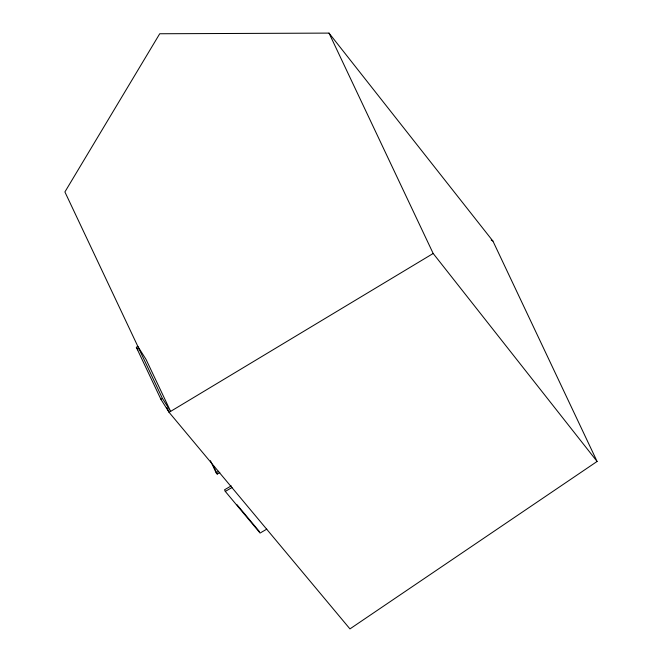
<?xml version="1.0" encoding="UTF-8"?>
<svg xmlns="http://www.w3.org/2000/svg" width="662" height="662" viewBox="0 0 662 662"><rect width="100%" height="100%" fill="white"/><g stroke="black" fill="none" stroke-linecap="round" stroke-linejoin="round"><path stroke-width="0.99" d="M597.099 461.455L349.95 628.9L169.075 412.318L160.916 399.31L136.347 347.327L137.837 346.433L146.045 359.408L170.622 411.383L162.405 398.408L64.901 191.939L159.724 33.754L329.014 33.1L492.925 241.076L597.099 461.455L433.18 253.48L329.014 33.1M160.916 399.31L162.405 398.408M433.18 253.48L169.075 412.318L166.882 407.676M210.425 460.678L216.143 472.776L218.733 471.261M216.143 472.776L217.235 474.083L219.825 472.569M231.245 485.867L224.534 489.797L225.303 491.427L260.075 533.059L266.786 529.137M225.303 491.427L232.023 487.505M491.171 239.983L492.925 241.076M236.996 504.717L259.305 531.429M136.347 347.327L137.977 349.933M213.718 466.644L217.235 474.083"/></g></svg>
